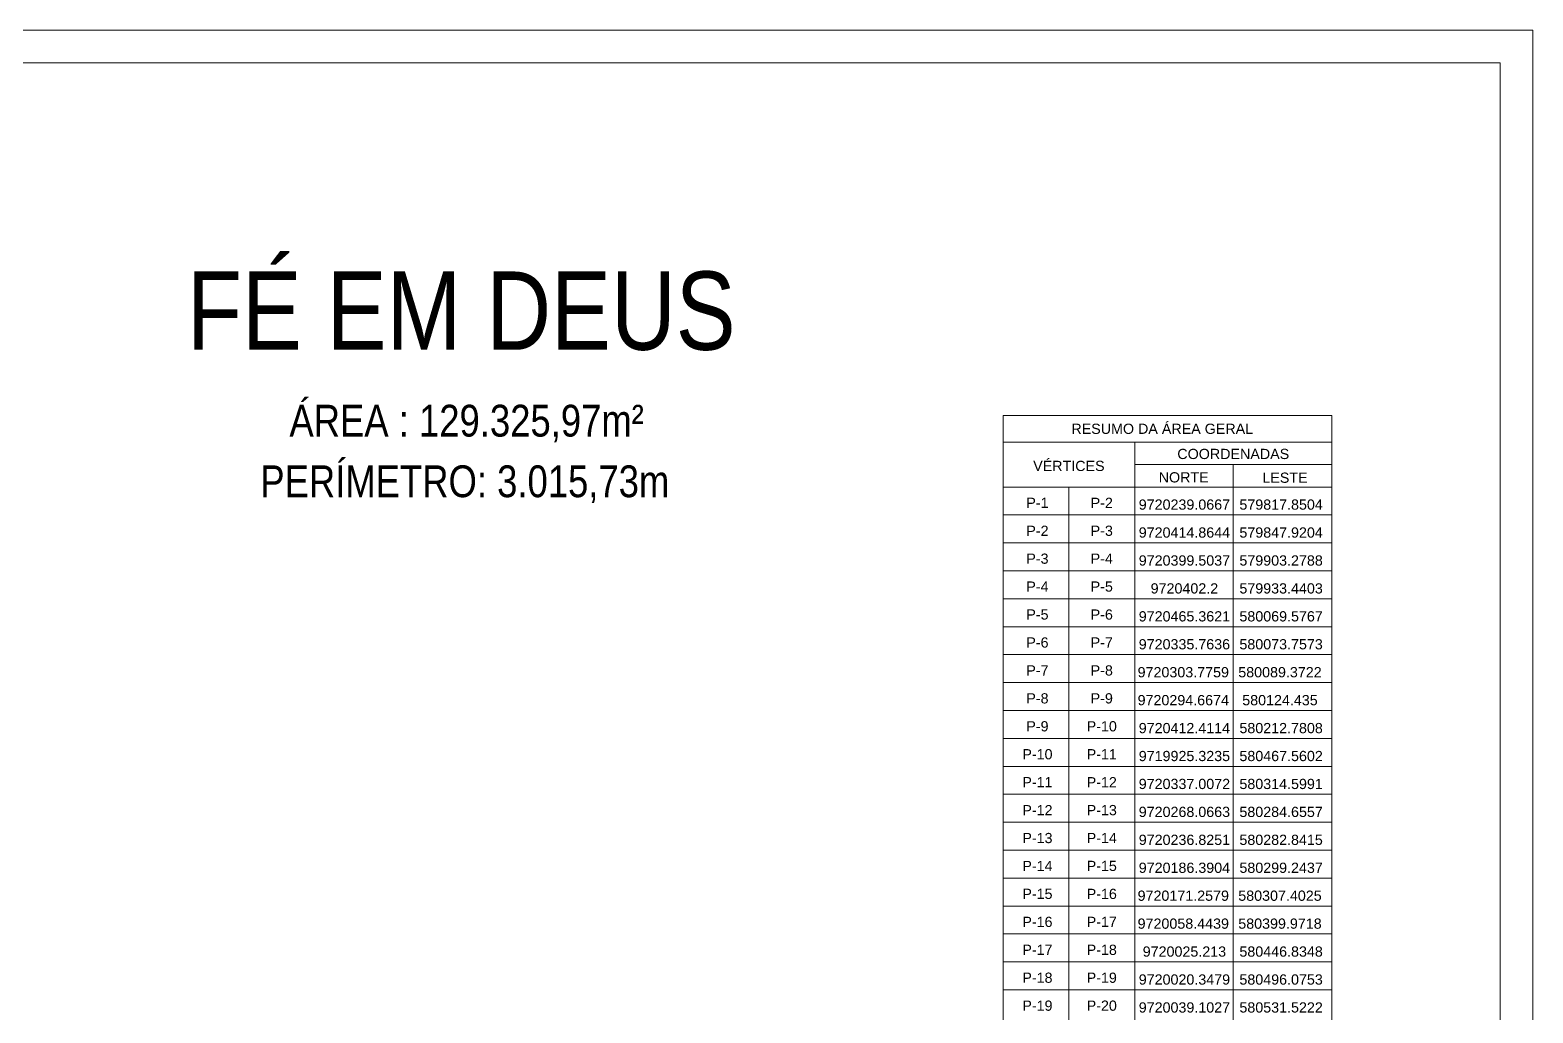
# Model space of a CAD drawing. Extents: x 578787 to 581140, y 9719065 to 9720647.
# Drawn here: x 580360 to 581140, y 9720137 to 9720647 of the extents above; entities that cross this region are included whole.
import ezdxf
from ezdxf.enums import TextEntityAlignment as Align

# ---------------------------------------------------------------- set-up
doc = ezdxf.new("R2010")
doc.units = 0
doc.linetypes.add('CONTINUO', pattern=[0])
for name, color, linetype, lineweight in [('FL_FORMATO', 1, 'Continuous', 0), ('FORMATO', 1, 'CONTINUO', 0), ('TEXTO', 3, 'Continuous', 0)]:
    doc.layers.add(name, color=color, linetype=linetype, lineweight=lineweight)
doc.styles.add('TXT_CARIMBO 2', font='arial.ttf')
doc.styles.add('TXT_FORMATO_SWS', font='Swis721 BlkCn BT')

msp = doc.modelspace()

# ---------------------------------------------------------------- linework, layer by layer
at = {"layer": 'FL_FORMATO', "color": 1}
for p, q in [((581140.35, 9720647.445), (579696.852, 9720647.445)), ((581140.35, 9719626.79), (581140.35, 9720647.445))]:
    msp.add_line(p, q, dxfattribs=at)
at = {"layer": 'FL_FORMATO', "color": 5}
for p, q in [((581123.339, 9720630.434), (579757.606, 9720630.434)), ((581123.339, 9719643.801), (581123.339, 9720630.434))]:
    msp.add_line(p, q, dxfattribs=at)
at = {"layer": 'FORMATO', "color": 0}
for p, q in [((580865.313, 9720447.198), (580865.313, 9719873.126)), ((580865.313, 9720447.198), (581035.978, 9720447.198)), ((581035.978, 9720447.198), (581035.978, 9719873.126)), ((580865.313, 9720433.284), (581035.978, 9720433.284)), ((580933.604, 9720433.284), (580933.604, 9719873.126)), ((580933.604, 9720421.675), (581035.978, 9720421.675)), ((580984.791, 9720421.675), (580984.791, 9719873.126)), ((580865.313, 9720410.065), (581035.978, 9720410.065)), ((580899.459, 9720410.065), (580899.459, 9719873.126)), ((580865.313, 9720395.553), (581035.978, 9720395.553)), ((580865.313, 9720381.042), (581035.978, 9720381.042)), ((580865.313, 9720366.53), (581035.978, 9720366.53)), ((580865.313, 9720366.53), (581035.978, 9720366.53)), ((580865.313, 9720352.018), (581035.978, 9720352.018)), ((580865.313, 9720337.506), (581035.978, 9720337.506)), ((580865.313, 9720322.994), (581035.978, 9720322.994)), ((580865.313, 9720308.482), (581035.978, 9720308.482)), ((580865.313, 9720293.97), (581035.978, 9720293.97)), ((580865.313, 9720279.459), (581035.978, 9720279.459)), ((580865.313, 9720279.459), (581035.978, 9720279.459)), ((580865.313, 9720264.947), (581035.978, 9720264.947)), ((580865.313, 9720250.435), (581035.978, 9720250.435)), ((580865.313, 9720250.435), (581035.978, 9720250.435)), ((580865.313, 9720235.923), (581035.978, 9720235.923)), ((580865.313, 9720221.411), (581035.978, 9720221.411)), ((580865.313, 9720206.899), (581035.978, 9720206.899)), ((580865.313, 9720192.387), (581035.978, 9720192.387)), ((580865.313, 9720177.875), (581035.978, 9720177.875)), ((580865.313, 9720163.364), (581035.978, 9720163.364)), ((580865.313, 9720163.364), (581035.978, 9720163.364)), ((580865.313, 9720148.852), (581035.978, 9720148.852))]:
    msp.add_line(p, q, dxfattribs=at)

# ---------------------------------------------------------------- texts
at = {"layer": 'FORMATO', "color": 0, "style": 'TXT_CARIMBO 2'}
for s, height, p in [('RESUMO DA ÁREA GERAL ', 5.30841, (580948.945, 9720440.967)), ('COORDENADAS', 5.30841, (580984.791, 9720427.247)), ('VÉRTICES', 5.3084, (580899.459, 9720421.675)), ('NORTE', 5.3084, (580959.051, 9720415.095)), ('LESTE', 5.3084, (581011.632, 9720414.912)), ('P-1', 5.3084, (580883.118, 9720401.867)), ('P-2', 5.3084, (580916.516, 9720401.867)), ('9720239.0667', 5.30841, (580959.425, 9720400.936)), ('579817.8504', 5.30841, (581009.614, 9720400.936)), ('P-2', 5.3084, (580883.118, 9720387.355)), ('P-3', 5.3084, (580916.516, 9720387.355)), ('9720414.8644', 5.30841, (580959.425, 9720386.425)), ('579847.9204', 5.30841, (581009.614, 9720386.425)), ('P-3', 5.3084, (580883.118, 9720372.843)), ('P-4', 5.3084, (580916.516, 9720372.843)), ('9720399.5037', 5.30841, (580959.425, 9720371.913)), ('579903.2788', 5.30841, (581009.614, 9720371.913)), ('P-4', 5.3084, (580883.118, 9720358.332)), ('P-5', 5.3084, (580916.516, 9720358.332)), ('9720402.2', 5.3084, (580959.425, 9720357.401)), ('579933.4403', 5.30841, (581009.614, 9720357.401)), ('P-5', 5.3084, (580883.118, 9720343.82)), ('P-6', 5.3084, (580916.516, 9720343.82)), ('9720465.3621', 5.30841, (580959.425, 9720342.889)), ('580069.5767', 5.30841, (581009.614, 9720342.889)), ('P-6', 5.3084, (580883.118, 9720329.308)), ('P-7', 5.3084, (580916.516, 9720329.308)), ('9720335.7636', 5.30841, (580959.425, 9720328.377)), ('580073.7573', 5.30841, (581009.614, 9720328.377)), ('P-7', 5.3084, (580883.118, 9720314.796)), ('P-8', 5.3084, (580916.516, 9720314.796)), ('9720303.7759', 5.30841, (580958.839, 9720313.865)), ('580089.3722', 5.30841, (581009.027, 9720313.865)), ('P-8', 5.3084, (580883.118, 9720300.284)), ('P-9', 5.3084, (580916.516, 9720300.284)), ('9720294.6674', 5.30841, (580958.839, 9720299.353)), ('580124.435', 5.3084, (581009.027, 9720299.353)), ('P-9', 5.3084, (580883.118, 9720285.772)), ('P-10', 5.3084, (580916.516, 9720285.772)), ('9720412.4114', 5.30841, (580959.425, 9720284.842)), ('580212.7808', 5.30841, (581009.614, 9720284.842)), ('P-10', 5.3084, (580883.118, 9720271.26)), ('P-11', 5.3084, (580916.516, 9720271.26)), ('9719925.3235', 5.30841, (580959.425, 9720270.33)), ('580467.5602', 5.30841, (581009.614, 9720270.33)), ('P-11', 5.3084, (580883.118, 9720256.748)), ('P-12', 5.3084, (580916.516, 9720256.748)), ('9720337.0072', 5.30841, (580959.425, 9720255.818)), ('580314.5991', 5.30841, (581009.614, 9720255.818)), ('P-12', 5.3084, (580883.118, 9720242.237)), ('P-13', 5.3084, (580916.516, 9720242.237)), ('9720268.0663', 5.30841, (580959.425, 9720241.306)), ('580284.6557', 5.30841, (581009.614, 9720241.306)), ('P-13', 5.3084, (580883.118, 9720227.725)), ('P-14', 5.3084, (580916.516, 9720227.725)), ('9720236.8251', 5.30841, (580959.425, 9720226.794)), ('580282.8415', 5.30841, (581009.614, 9720226.794)), ('P-14', 5.3084, (580883.118, 9720213.213)), ('P-15', 5.3084, (580916.516, 9720213.213)), ('9720186.3904', 5.30841, (580959.425, 9720212.282)), ('580299.2437', 5.30841, (581009.614, 9720212.282)), ('P-15', 5.3084, (580883.118, 9720198.701)), ('P-16', 5.3084, (580916.516, 9720198.701)), ('9720171.2579', 5.30841, (580958.839, 9720197.77)), ('580307.4025', 5.30841, (581009.027, 9720197.77)), ('P-16', 5.3084, (580883.118, 9720184.189)), ('P-17', 5.3084, (580916.516, 9720184.189)), ('9720058.4439', 5.30841, (580958.839, 9720183.259)), ('580399.9718', 5.30841, (581009.027, 9720183.259)), ('P-17', 5.3084, (580883.118, 9720169.677)), ('P-18', 5.3084, (580916.516, 9720169.677)), ('9720025.213', 5.30841, (580959.425, 9720168.747)), ('580446.8348', 5.30841, (581009.614, 9720168.747)), ('P-18', 5.3084, (580883.118, 9720155.165)), ('P-19', 5.3084, (580916.516, 9720155.165)), ('9720020.3479', 5.30841, (580959.425, 9720154.235)), ('580496.0753', 5.30841, (581009.614, 9720154.235)), ('P-19', 5.3084, (580883.118, 9720140.654)), ('P-20', 5.3084, (580916.516, 9720140.654)), ('9720039.1027', 5.30841, (580959.425, 9720139.723)), ('580531.5222', 5.30841, (581009.614, 9720139.723))]:
    msp.add_text(s, height=height, dxfattribs=at).set_placement(p, align=Align.MIDDLE)
at = {"layer": 'TEXTO', "color": 45, "style": 'TXT_FORMATO_SWS'}
for s, p in [('ÁREA : 129.325,97m²', (580586.813, 9720445.138)), ('PERÍMETRO: 3.015,73m', (580585.858, 9720413.653))]:
    msp.add_text(s, height=16.51152, dxfattribs=at).set_placement(p, align=Align.MIDDLE)
at = {"layer": 'TEXTO', "color": 144, "insert": (580584.038, 9720522.026), "char_height": 40.6891, "width": 563.42891, "attachment_point": 2, "style": 'TXT_FORMATO_SWS'}
msp.add_mtext('FÉ EM DEUS', dxfattribs=at)

doc.saveas('drawing.dxf')
